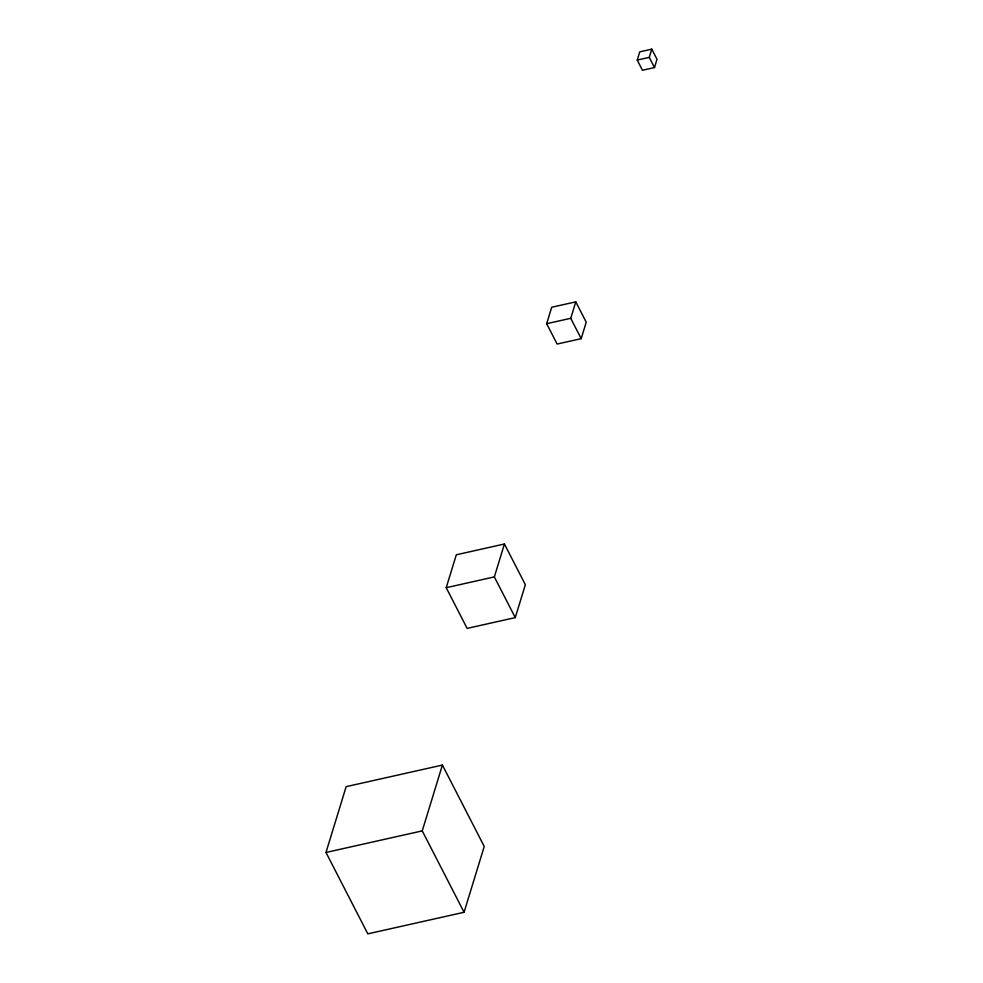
<?xml version="1.0" encoding="UTF-8"?>
<svg xmlns="http://www.w3.org/2000/svg" width="983" height="983" viewBox="0 0 983 983"><rect width="100%" height="100%" fill="white"/><g stroke="black" fill="none" stroke-linecap="round" stroke-linejoin="round"><path stroke-width="1.47" d="M325.987 852.458L346.151 786.646L442.411 765.069L484.238 846.461L464.074 912.273L367.814 933.85L325.987 852.458L422.248 830.881L442.411 765.069M446.221 587.699L456.309 554.793L504.426 544.004L525.352 584.701L515.264 617.607L467.134 628.395L446.221 587.699L494.351 576.91L504.426 544.004M546.671 323.702L551.709 307.249L575.78 301.855L586.237 322.203L581.186 338.656L557.128 344.05L546.671 323.702L570.73 318.308L575.78 301.855M637.23 60.074L639.749 51.853L651.778 49.15L657.013 59.324L654.494 67.557L642.452 70.248L637.23 60.074L649.259 57.383L651.778 49.15M649.259 57.383L654.494 67.557M570.73 318.308L581.186 338.656M494.351 576.91L515.264 617.607M422.248 830.881L464.074 912.273"/></g></svg>
